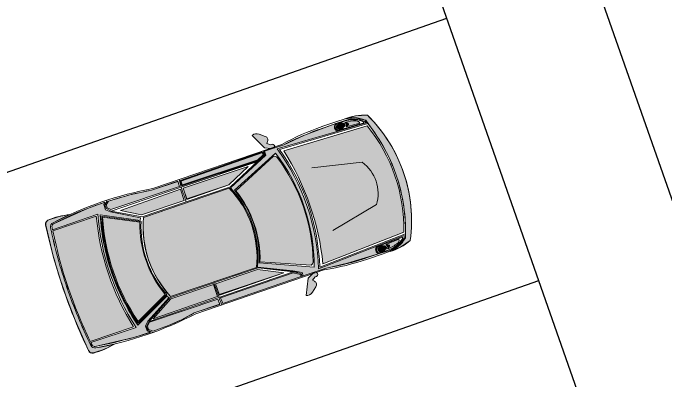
# Model space of a CAD drawing. Header units: millimetres. Extents: x 605064 to 1210630, y 1310999 to 2622410.
# Drawn here: x 605310.14 to 605326.24, y 1311171.04 to 1311180.12 of the extents above; entities that cross this region are included whole.
import ezdxf

# ---------------------------------------------------------------- set-up
doc = ezdxf.new("R2010")
doc.units = ezdxf.units.MM
doc.layers.add('acera', color=8, linetype='Continuous')
doc.layers.add('CARRO', color=7, linetype='Continuous', lineweight=18)

# ---------------------------------------------------------------- blocks, each defined once
blk = doc.blocks.new('A$C03F432A0')
at = {"layer": 'CARRO'}
h = blk.add_hatch(color=256, dxfattribs=at)
h.set_gradient(color1=(110, 110, 110), color2=(237, 237, 237), one_color=1, tint=0.9300000071525574, name='SPHERICAL')
h.paths.add_polyline_path([(10.75217756698839, 8.852730373386294, 0.1799439049346583), (10.66953743738122, 8.642761485418305, -0.1132966271854801), (10.71003932494204, 8.894387657521293, -0.1161555774752259), (11.42190485226456, 9.065898878034204, -0.1159692787259284), (12.13444569183048, 8.902249013772234), (12.13444512966089, 8.902250357205048, -0.1132970515666184), (12.17772301821969, 8.651085805147886, -0.0001348490791570687), (12.17772819439415, 8.650911308359355, 0.1800821319799631), (12.09277089301031, 8.860128708416596, 0.09293863279112714), (11.42178081336897, 8.98210804280825, 0.0929386779251283)])
h = blk.add_hatch(color=256, dxfattribs=at)
h.set_gradient(color1=(51, 135, 215), color2=(217, 233, 247), one_color=1, tint=0.9100000262260437, name='SPHERICAL')
h.paths.add_polyline_path([(10.78779252164531, 7.917462437413633, -0.1175132655193099), (12.07444171165116, 7.930647915927693), (12.03005114325788, 8.863984459778294, 0.177138229202028), (10.81675376195926, 8.855045319767669)])
h = blk.add_hatch(color=256, dxfattribs=at)
h.set_gradient(color1=(250, 246, 5), color2=(255, 254, 240), one_color=1, tint=0.9700000286102295, name='SPHERICAL')
h.paths.add_polyline_path([(10.75601190130692, 8.63679762929678, 0.1448723975448429), (10.74031728284899, 8.667545158183202, 0.3914063131589323), (10.72507494664751, 8.669083416461945, 0.1883650572355005), (10.70641778118443, 8.63909497926943, -0.08356091152949219), (10.73048358876258, 8.760876717045903, -0.1658773406033065), (10.7519099463243, 8.78510791552253), (10.76577154081315, 8.788257598876953)])
h = blk.add_hatch(color=256, dxfattribs=at)
h.set_gradient(color1=(250, 246, 5), color2=(255, 254, 240), one_color=1, tint=0.9700000286102295, name='SPHERICAL')
h.paths.add_polyline_path([(12.09416253573727, 8.637934449128807, -0.1448723975448429), (12.10985715407878, 8.668681978015229, -0.3914063131589323), (12.12509949051309, 8.670220236293972, -0.1883650572355005), (12.14375665585976, 8.640231798868626, 0.08356091152949219), (12.11969084828161, 8.76201353687793, 0.1658773406033065), (12.09826449060347, 8.786244735121727), (12.08440289623104, 8.78939441847615)])
h = blk.add_hatch(color=256, dxfattribs=at)
h.set_gradient(color1=(253, 124, 146), color2=(254, 220, 226), one_color=1, tint=0.9300000071525574, name='SPHERICAL')
h.paths.add_polyline_path([(10.75601190130692, 8.63679762929678, 0.429703028325128), (10.70641778118443, 8.63909497926943, -0.1889433570187205), (10.72516186011489, 8.669148231158033, -0.3886388662837458), (10.74031728284899, 8.667545158183202, -0.1448723975199872)])
h = blk.add_hatch(color=256, dxfattribs=at)
h.set_gradient(color1=(253, 124, 146), color2=(254, 220, 226), one_color=1, tint=0.9300000071525574, name='SPHERICAL')
h.paths.add_polyline_path([(12.09416253573727, 8.637934449128807, -0.429703028325128), (12.14375665585976, 8.640231798868626, 0.1889433570187205), (12.12501257704571, 8.67028505075723, 0.3886388662837458), (12.10985715407878, 8.668681978015229, 0.1448723975199872)])
h = blk.add_hatch(color=256, dxfattribs=at)
h.set_gradient(color1=(250, 246, 5), color2=(255, 254, 240), one_color=1, tint=0.9700000286102295, name='SPHERICAL')
h.paths.add_polyline_path([(10.74722766177729, 8.554321874165908, -0.587502678678231), (10.71064787323121, 8.554321874165908, -0.1474864719169961), (10.70677634794265, 8.598022201331332, 0.7729257259645026), (10.75109918706585, 8.598022201331332, -0.1474864719155923)])
h = blk.add_hatch(color=256, dxfattribs=at)
h.set_gradient(color1=(253, 124, 146), color2=(254, 220, 226), one_color=1, tint=0.9300000071525574, name='SPHERICAL')
edge = h.paths.add_edge_path()
edge.add_ellipse((10.72872860345524, 8.607727079186589), major_axis=(1.746162730522952e-17, 0.02036991147323381), ratio=0.7803083341697529, start_angle=0, end_angle=360, ccw=False)
h = blk.add_hatch(color=256, dxfattribs=at)
h.set_gradient(color1=(250, 246, 5), color2=(255, 254, 240), one_color=1, tint=0.9700000286102295, name='SPHERICAL')
h.paths.add_polyline_path([(12.10294677538332, 8.555458693765104, 0.587502678678231), (12.13952656369656, 8.555458693765104, 0.1474864719169961), (12.14339808910154, 8.599159020930529, -0.7729257259645026), (12.09907524997834, 8.599159020930529, 0.1474864719155923)])
h = blk.add_hatch(color=256, dxfattribs=at)
h.set_gradient(color1=(253, 124, 146), color2=(254, 220, 226), one_color=1, tint=0.9300000071525574, name='SPHERICAL')
edge = h.paths.add_edge_path()
edge.add_ellipse((12.12144583347254, 8.608863899018615), major_axis=(1.746162730522952e-17, 0.02036991147323381), ratio=0.7803083341697529, start_angle=0, end_angle=360)
h = blk.add_hatch(color=256, dxfattribs=at)
h.set_gradient(color1=(51, 135, 215), one_color=1, tint=1, name='SPHERICAL')
h.paths.add_polyline_path([(10.7244130873587, 7.721743762027472), (10.76983230968472, 7.721743762027472), (10.98334289563354, 7.247412289492786, -0.2199506738487647), (11.88256067107432, 7.250549748539925), (12.0442274796078, 7.599264099495485), (12.09252543002367, 7.687133335741237), (12.12849465897307, 7.687133335741237), (12.12849465897307, 7.939522444270551, 0.03740402279487355), (12.16356846701819, 8.427310066996142), (12.16471040260512, 8.543229587143287, -0.7479613393133441), (12.07846546429209, 8.550119204446673), (12.11026253376622, 7.868601309368387, 0.1512698140725923), (10.74318980134558, 7.859274498419836), (10.77133964188397, 8.540594129124656, -0.6651177568219484), (10.6881980584003, 8.543157041538507), (10.68933927942999, 8.427310066996142, 0.03740402279485392), (10.7244130873587, 7.939522444270551)])
h.paths.add_polyline_path([(10.78209728584625, 7.825782265048474, -0.1659812285242794), (12.07702525367495, 7.831061229575425), (11.84535527077969, 7.283686908194795, 0.1896468114403533), (11.01937188580632, 7.281170537695289)], flags=16)
h = blk.add_hatch(color=256, dxfattribs=at)
h.set_gradient(color1=(195, 230, 254), one_color=1, tint=1, name='CYLINDER')
h.paths.add_polyline_path([(11.02980119932909, 7.292907196795568, -0.178383409689708), (11.83861631923355, 7.295270477887243), (12.04741345532238, 7.804698411375284, 0.2871122936358751), (12.02205979544669, 7.836927512427792, 0.1586000717010021), (10.83282552228775, 7.828839977970347, 0.2864922050967739), (10.80747186229564, 7.796675494872034)])
h = blk.add_hatch(color=8, dxfattribs=at)
edge = h.paths.add_edge_path()
edge.add_line((10.68968954973388, 7.731327649205923), (10.72057701379526, 7.794515997404233))
edge.add_arc((10.68516674824059, 7.811825094977394), 0.03941436011473973, 693.9498838185901, 773.3037165144901)
edge.add_arc((10.70590021042153, 7.816817020066082), 0.0267600260167219, 443.9519534846732, 557.8410613799945)
edge.add_line((10.68042707222048, 7.808618348091841), (10.65485066024121, 7.769530329387635))
edge.add_line((10.65485066024121, 7.769530329387635), (10.63722756947391, 7.785948246950284))
edge.add_arc((10.60954897443298, 7.75623787776567), 0.04060554962114064, 407.0276283231333, 504.7103694593487)
edge.add_line((10.57640501286369, 7.779696106212214), (10.53194513684139, 7.724994987482205))
edge.add_arc((10.59036254347302, 7.677514593815431), 0.0752793543269941, 500.8965415857582, 561.9974888392566)
edge.add_line((10.52056350570638, 7.649317510193214), (10.68968954973388, 7.731327648973092))
h = blk.add_hatch(color=8, dxfattribs=at)
edge = h.paths.add_edge_path()
edge.add_line((12.17057596403174, 7.731327649205923), (12.13968849997036, 7.794515997404233))
edge.add_arc((12.17509876552504, 7.811825094977394), 0.03941436011473973, -233.30371651449013, -153.94988381859014, ccw=False)
edge.add_arc((12.15436530334409, 7.816817020066082), 0.0267600260167219, -17.841061379994528, 96.04804651532692, ccw=False)
edge.add_line((12.17983844154514, 7.808618348091841), (12.20541485352442, 7.769530329387635))
edge.add_line((12.20541485352442, 7.769530329387635), (12.22303794429172, 7.785948246950284))
edge.add_arc((12.25071653933264, 7.75623787776567), 0.04060554962114064, 35.289630540651274, 132.9723716768667, ccw=False)
edge.add_line((12.28386050078552, 7.779696106212214), (12.32832037680782, 7.724994987482205))
edge.add_arc((12.26990297017619, 7.677514593815431), 0.0752793543269941, -21.99748883925662, 39.10345841424191, ccw=False)
edge.add_line((12.33970200805925, 7.649317510193214), (12.17057596403174, 7.731327648973092))
h = blk.add_hatch(color=256, dxfattribs=at)
h.set_gradient(color1=(51, 135, 215), color2=(76, 150, 220), one_color=1, tint=0.5799999833106995, name='SPHERICAL')
h.paths.add_polyline_path([(10.73851847287733, 6.760960560757667), (10.79165068338625, 6.760910343611613), (10.79418494820129, 7.615362665150315), (10.75289998913649, 7.698391784448177), (10.72857222857419, 7.698391784448177)])
h = blk.add_hatch(color=256, dxfattribs=at)
h.set_gradient(color1=(51, 135, 215), color2=(76, 150, 220), one_color=1, tint=0.5799999833106995, name='SPHERICAL')
h.paths.add_polyline_path([(12.07111500867177, 6.770833953283727), (12.13471479678992, 6.77445978554897), (12.12995561491698, 7.664274829439819), (12.10407426860183, 7.664274829439819), (12.06379063229542, 7.596009189262986)])
h = blk.add_hatch(color=256, dxfattribs=at)
h.set_gradient(color1=(195, 230, 254), one_color=1, tint=1)
h.paths.add_polyline_path([(10.82441015890799, 6.76498512364924), (10.9503059462877, 6.76498512364924), (10.94573658716399, 7.24253414128907), (10.82441015890799, 7.502367827808484)])
h = blk.add_hatch(color=256, dxfattribs=at)
h.set_gradient(color1=(195, 230, 254), one_color=1, tint=1)
h.paths.add_polyline_path([(11.90971712511964, 6.766758748563007), (12.04082906339318, 6.766758748563007), (12.03264378046151, 7.500846829498187), (11.90971712511964, 7.244547247653827)])
h = blk.add_hatch(color=256, dxfattribs=at)
h.set_gradient(color1=(51, 135, 215), color2=(238, 245, 252), one_color=1, tint=0.9599999785423279, name='CYLINDER')
h.paths.add_polyline_path([(10.98693615652155, 6.259272839408368, 0.1011691362946946), (11.44047058105934, 6.165167954284698, 0.09890628651893092), (11.88496506062802, 6.264754907460883), (11.88496506062802, 7.241747925058007, 0.0987891807898916), (11.43419199518394, 7.338071000762284, 0.108511614084462), (10.97951730387285, 7.233040695311502)])
h = blk.add_hatch(color=256, dxfattribs=at)
h.set_gradient(color1=(195, 230, 254), one_color=1, tint=1)
h.paths.add_polyline_path([(11.90945218421984, 6.261080622207373), (12.05257212556899, 6.009306781925261), (12.04619760497008, 6.743841907009482), (11.90945218421984, 6.743841907009482)])
h = blk.add_hatch(color=256, dxfattribs=at)
h.set_gradient(color1=(51, 135, 215), color2=(76, 150, 220), one_color=1, tint=0.5799999833106995, name='SPHERICAL')
h.paths.add_polyline_path([(10.69942373677623, 5.957947328221053), (10.72964095673524, 5.922981245443225), (10.76451556105167, 5.922981245443225), (10.79343496856745, 5.954429182689637), (10.79343496856745, 6.733620425220579), (10.73302841698751, 6.733620425220579), (10.73610513773747, 6.435855949530378, 0.03474108151351317)])
h = blk.add_hatch(color=256, dxfattribs=at)
h.set_gradient(color1=(195, 230, 254), one_color=1, tint=1)
h.paths.add_polyline_path([(10.83546696428675, 6.049310262082145), (10.95132786163595, 6.24975317157805), (10.95132786163595, 6.734261887148023), (10.82517310942058, 6.734261887148023)])
h = blk.add_hatch(color=256, dxfattribs=at)
h.set_gradient(color1=(51, 135, 215), color2=(76, 150, 220), one_color=1, tint=0.5799999833106995, name='SPHERICAL')
h.paths.add_polyline_path([(12.07561402593274, 5.963505695573986), (12.11005934595596, 5.927667643409222), (12.14805447717663, 5.927667643409222), (12.18082480900921, 5.967917961534113), (12.17544399970211, 6.142728552455083, 0.03067180649451049), (12.13417296239641, 6.450345095479861), (12.13417296239641, 6.741967580746859), (12.07410459092353, 6.73901738692075)])
h = blk.add_hatch(color=256, dxfattribs=at)
h.set_gradient(color1=(51, 135, 215), one_color=1, tint=1, name='SPHERICAL')
h.paths.add_polyline_path([(12.18287728843279, 5.93575809779577), (12.15572282637004, 5.907473207451403), (12.10301714146044, 5.907473207451403), (12.05930122907739, 5.947428980842233), (11.89193020400126, 6.244014235911891), (11.86615165660623, 6.230952145298943), (12.06759429525118, 5.833397209644318, -0.06672227316200348), (11.43630648322869, 5.746124216355383, -0.06602375549508736), (10.81076585035771, 5.826460612239316), (11.00544953427743, 6.216131132096052), (10.97851419635117, 6.227619239361957), (10.81535535154399, 5.942470165435225), (10.77711221145, 5.899161583743989), (10.71719769318588, 5.899161583743989), (10.69834504835308, 5.91654916270636, 0.02829334127189718), (10.71571561717428, 5.522887068102136), (10.7424188827863, 5.319175729528069, 0.3045182334390242), (10.77355262404308, 5.291710015153512), (10.79978458874393, 5.289696999127045), (10.79542999435216, 5.806930173188448, 0.1279695721643311), (12.08315787254833, 5.808069321326911), (12.08315787254833, 5.294162203324959), (12.11106632102747, 5.297685587778687, 0.2807486970970214), (12.13798671856057, 5.32332776999101, 0.01762287393515166), (12.17721193330362, 5.750933216884732)])
h = blk.add_hatch(color=256, dxfattribs=at)
h.set_gradient(color1=(195, 230, 254), one_color=1, tint=1)
h.paths.add_polyline_path([(10.84268411691301, 5.844165238551795, 0.1344962737619663), (12.02890472556464, 5.848360935691744), (11.84624781564344, 6.217589847045019, -0.1826117775515933), (11.02257906645536, 6.207185589242727)])
h = blk.add_hatch(color=256, dxfattribs=at)
h.set_gradient(color1=(51, 135, 215), color2=(212, 230, 247), one_color=1, tint=0.8999999761581421, name='SPHERICAL')
h.paths.add_polyline_path([(10.81350674049463, 5.28954682033509, 0.06343869744623147), (12.0690726719331, 5.292139444500208), (12.06911550078075, 5.783158457372338, -0.1182724542748479), (10.81055802665651, 5.782481273403391)])
h = blk.add_hatch(color=256, dxfattribs=at)
h.set_gradient(color1=(110, 110, 110), color2=(237, 237, 237), one_color=1, tint=0.9300000071525574, name='SPHERICAL')
h.paths.add_polyline_path([(10.73063259699848, 5.235336930723861, -1.393513254558662e-06), (10.73059894796461, 5.235340714920312, 0.02924907767765654), (11.43969954131171, 5.197359235258773, 0.0295232238729841), (12.15499348076992, 5.243199952878058, 0.3846614085760365), (12.19782886595931, 5.283616270171478, 0.07530379731717177), (12.17793558479752, 5.528249494032934), (12.15463092410937, 5.327760980697349, -0.3478108499629066), (12.11237164330669, 5.284798009088263, -0.03135070007418855), (11.43946875154506, 5.239253862993792, -0.03103687199688217), (10.77285489137284, 5.277395501965657, -0.3481491751896589), (10.73004588950425, 5.319876010995358), (10.70452698634472, 5.52011637785472, 0.07531236810685099), (10.68733709352091, 5.275250652804971, 0.3843874757815138)])
at = {"lineweight": 35}
for p, q in [((10.73851847287733, 6.760960560757667), (10.72857222857419, 7.698391784448177)), ((10.72857441776432, 7.698391784448177), (10.75289998913649, 7.698391784448177)), ((10.75289998913649, 7.698391784448177), (10.79418494820129, 7.615362665150315)), ((10.79418494820129, 7.615362665150315), (10.79165068338625, 6.760910343611613)), ((10.79165068338625, 6.760910343611613), (10.73851847287733, 6.760960560757667))]:
    blk.add_line(p, q, dxfattribs=at)
for centre, radius, start, end in [((10.78133550554048, 8.579751392593607), 0.07953993545260125, 150.0386311704645, 198.7089759800304), ((10.72899912996218, 8.612151162698865), 0.01812003395273516, 19.32819092190534, 156.1602867494309), ((10.67822329618502, 8.57979433145374), 0.07796154749132633, 340.8643255401461, 29.46966908730694), ((12.17195114074275, 8.580931151285768), 0.07796154749132633, 150.5303309126931, 199.135674459854), ((12.12117530719843, 8.613287982530892), 0.01812003395273516, 23.83971325056911, 160.6718090780947), ((12.06883893150371, 8.580888212192804), 0.07953993545260125, 341.2910240199695, 29.96136882953553), ((10.72893776744604, 8.565500277560204), 0.02555483617276158, 206.1490719330639, 333.8509280669361), ((12.12123666948173, 8.5666370971594), 0.02555483617276158, 206.1490719330639, 333.8509280669361)]:
    blk.add_arc(centre, radius, start, end, dxfattribs=at)
at = {"layer": 'CARRO', "color": 0}
for p, q in [((10.71003995253704, 8.894389205146581), (10.6755393804051, 8.770901219686493)), ((10.69197007571347, 8.75519109191373), (10.75710419449024, 8.860491469036788)), ((10.75710419449024, 8.860491469036788), (10.89514723257162, 8.902342410292476)), ((10.78779252164531, 7.917462437413633), (10.81675376195926, 8.855045319767669)), ((12.03005114325788, 8.863984459778294), (12.07444171165116, 7.930647915927693)), ((12.15409453609027, 8.762958175269887), (12.09278281615116, 8.860124150058255)), ((12.1703132938128, 8.778930538101122), (12.13444871152751, 8.902046888368204)), ((10.6755393804051, 8.770901219686493), (10.66985038958956, 8.65213499031961)), ((10.66985038958956, 8.65213499031961), (10.69197007571347, 8.75519109191373)), ((12.17726526595652, 8.659036677330732), (12.15409453609027, 8.762958175269887)), ((12.17772461252753, 8.651114776963368), (12.1703132938128, 8.778930538101122)), ((11.05677116697188, 8.147564191138372), (11.17141791735776, 8.679441559128463)), ((11.05677116697188, 8.147564191138372), (11.17141791735776, 8.679441559128463)), ((11.05677116697188, 8.147564191138372), (11.17141791735776, 8.679441559128463)), ((11.76827325252816, 8.147564191138372), (11.65362650214229, 8.679441559128463)), ((11.76827325252816, 8.147564191138372), (11.65362650214229, 8.679441559128463)), ((11.76827325252816, 8.147564191138372), (11.65362650214229, 8.679441559128463)), ((10.6881980584003, 8.543157041538507), (10.69775357365143, 8.182760304771364)), ((10.74318980134558, 7.859274498419836), (10.77133964188397, 8.540594129124656)), ((12.07846546429209, 8.550119204446673), (12.11026253376622, 7.868601309368387)), ((12.15280318877194, 8.184840908274055), (12.16471040260512, 8.543229587143287)), ((10.69775357365143, 8.182760304771364), (10.7244130873587, 7.939522444270551)), ((12.12849465897307, 7.939522444270551), (12.15280318877194, 8.184840908274055)), ((10.7244130873587, 7.939522444270551), (10.7244130873587, 7.721743762027472)), ((12.12849465897307, 7.687133335741237), (12.12849465897307, 7.939522444270551)), ((11.01937188580632, 7.281170537695289), (10.78209728584625, 7.825782265048474)), ((11.83861631923355, 7.295270477887243), (12.04741345532238, 7.804698411375284)), ((12.07702525367495, 7.831061229575425), (11.84535527077969, 7.283686908194795)), ((11.02980119932909, 7.292907196795568), (10.80747186229564, 7.796675494872034)), ((10.7244130873587, 7.721743762027472), (10.76983230968472, 7.721743762027472)), ((10.72857441776432, 7.698391784448177), (10.75289998913649, 7.698391784448177)), ((10.73851847287733, 6.760960560757667), (10.72857441776432, 7.698391784448177)), ((10.75289998913649, 7.698391784448177), (10.79418494820129, 7.615362665150315)), ((10.76983230968472, 7.721743762027472), (10.98340232076589, 7.247440009377897)), ((11.88256067107432, 7.250549748539925), (12.09252543002367, 7.687133335741237)), ((12.06379063229542, 7.596009189262986), (12.10407426860183, 7.664274829439819)), ((12.09252543002367, 7.687133335741237), (12.12849465897307, 7.687133335741237)), ((12.10407426860183, 7.664274829439819), (12.12995880667586, 7.663678061682731)), ((12.12995880667586, 7.663678061682731), (12.13471479678992, 6.77445978554897)), ((10.79418494820129, 7.615362665150315), (10.79337737499736, 6.760908711701632)), ((12.07111500867177, 6.770833953283727), (12.06379063229542, 7.596009189262986)), ((10.82441015890799, 7.502367827808484), (10.94573658716399, 7.24253414128907)), ((10.82441015890799, 6.76498512364924), (10.82441015890799, 7.502367827808484)), ((11.90971712511964, 7.244547247653827), (12.03264378046151, 7.500846829498187)), ((12.03264378046151, 7.500846829498187), (12.03264378046151, 6.766758748563007)), ((10.94573658716399, 7.24253414128907), (10.94573658716399, 6.76498512364924)), ((11.88496506062802, 6.264754907460883), (11.88496506062802, 7.241747925058007)), ((11.90971712511964, 6.766758748563007), (11.90971712511964, 7.244547247653827)), ((10.98693615652155, 6.269082670565695), (10.97951730387285, 7.233040695311502)), ((10.79165068338625, 6.760910343611613), (10.73851847287733, 6.760960560757667)), ((10.79337737499736, 6.760908711701632), (10.73852519795764, 6.760326724266633)), ((10.94573658716399, 6.76498512364924), (10.82441015890799, 6.76498512364924)), ((11.90945218421984, 6.743841907009482), (11.90945218421984, 6.261080622207373)), ((12.04619760497008, 6.743841907009482), (11.90945218421984, 6.743841907009482)), ((12.03264378046151, 6.766758748563007), (11.90971712511964, 6.766758748563007)), ((12.05257212556899, 6.009306781925261), (12.04619760497008, 6.743841907009482)), ((12.13471479678992, 6.77445978554897), (12.07111500867177, 6.770833953283727)), ((10.73610513773747, 6.733620425220579), (10.79343496856745, 6.733620425220579)), ((10.73610513773747, 6.435855949530378), (10.73610513773747, 6.733620425220579)), ((10.79343496856745, 6.733620425220579), (10.79343496856745, 5.954429182689637)), ((10.95132786163595, 6.734261887148023), (10.825201596017, 6.732366387732327)), ((10.825201596017, 6.732366387732327), (10.83546696428675, 6.049310262082145)), ((10.95132786163595, 6.24975317157805), (10.95132786163595, 6.734261887148023)), ((12.07561402593274, 6.739091521361843), (12.13417296239641, 6.739091521361843)), ((12.07561402593274, 5.963505695573986), (12.07561402593274, 6.739091521361843)), ((12.13417296239641, 6.739091521361843), (12.13417296239641, 6.450345095479861)), ((10.70946290611755, 6.197538814740255), (10.73610513773747, 6.435855949530378)), ((12.13417296239641, 6.450345095479861), (12.15952605858911, 6.297169752651826)), ((11.90945218421984, 6.261080622207373), (12.05257212556899, 6.009306781925261)), ((12.15952605858911, 6.297169752651826), (12.17544399970211, 6.142728552455083)), ((10.69942373677623, 5.957947328221053), (10.70946290611755, 6.197538814740255)), ((11.00466226844583, 6.214555374812335), (10.81076585035771, 5.826460612239316)), ((10.81535535154399, 5.942470165435225), (10.97851419635117, 6.227619239361957)), ((10.83546696428675, 6.049310262082145), (10.95132786163595, 6.24975317157805)), ((10.84268411691301, 5.844165238551795), (11.02257906645536, 6.207185589242727)), ((10.97851419635117, 6.227619239361957), (11.00466226844583, 6.214555374812335)), ((12.02890472556464, 5.848360935691744), (11.84624781564344, 6.217589847045019)), ((11.89193020400126, 6.244014235911891), (11.86615165660623, 6.230952145298943)), ((11.86615165660623, 6.230952145298943), (12.06759282830171, 5.833396802423522)), ((12.05930122907739, 5.947428980842233), (11.89193020400126, 6.244014235911891)), ((12.17544399970211, 6.142728552455083), (12.18082480900921, 5.967917961534113)), ((10.69834504835308, 5.91654916270636), (10.71719769318588, 5.899161583743989)), ((10.7014613248175, 5.719472379656509), (10.69834504835308, 5.91654916270636)), ((10.72964095673524, 5.922981245443225), (10.69942373677623, 5.957947328221053)), ((10.76198703143746, 5.922981245443225), (10.72964095673524, 5.922981245443225)), ((10.79343496856745, 5.954429182689637), (10.76198703143746, 5.922981245443225)), ((10.77892439370044, 5.899161583743989), (10.81535535154399, 5.942470165435225)), ((12.10301714146044, 5.907473207451403), (12.05930122907739, 5.947428980842233)), ((12.11005934595596, 5.927667643409222), (12.07561402593274, 5.963505695573986)), ((12.15572282637004, 5.907473207451403), (12.10301714146044, 5.907473207451403)), ((12.14805447717663, 5.927667643409222), (12.11005934595596, 5.927667643409222)), ((12.18082480900921, 5.967917961534113), (12.14805447717663, 5.927667643409222)), ((12.18004461086821, 5.932807496981695), (12.15572282637004, 5.907473207451403)), ((12.18004461086821, 5.843345657223836), (12.18004461086821, 5.932807496981695)), ((10.71719769318588, 5.899161583743989), (10.77892439370044, 5.899161583743989)), ((12.06759282830171, 5.833396802423522), (11.75486116134562, 5.768700129818171)), ((12.17721193330362, 5.750933216884732), (12.18004461086821, 5.843345657223836)), ((10.79978458874393, 5.289696999127045), (10.79625132901128, 5.806717382511124)), ((10.81350674049463, 5.28954682033509), (10.81055802665651, 5.782481273403391)), ((11.12088357750326, 5.765642211772501), (10.81076480972115, 5.826460888376459)), ((11.43630648322869, 5.746124216355383), (11.12088357750326, 5.765642211772501)), ((11.75486116134562, 5.768700129818171), (11.43630648322869, 5.746124216355383)), ((12.0690726719331, 5.292139444500208), (12.0690726719331, 5.783148158574477)), ((12.08315787254833, 5.294162203324959), (12.08315787254833, 5.808069321326911)), ((10.7424188827863, 5.319175729528069), (10.7014613248175, 5.719472379656509)), ((12.13798671856057, 5.32332776999101), (12.17721193330362, 5.750933216884732)), ((10.68748110765591, 5.401283465558663), (10.70416419650428, 5.519770042970777)), ((10.70416419650428, 5.519770042970777), (10.7173328344943, 5.419632132165134)), ((12.17995114659425, 5.517509705154225), (12.15865224855952, 5.358915926888585)), ((12.17793558479752, 5.528249494032934), (12.1993534071371, 5.414126035524532)), ((12.1993534071371, 5.414126035524532), (12.19630712876096, 5.284803026355803)), ((10.68697430368047, 5.274904317921028), (10.68748110765591, 5.401283465558663)), ((10.70123747200705, 5.247043086914346), (10.68697430368047, 5.274904317921028)), ((12.19630712876096, 5.284803026355803), (12.18418898480013, 5.255173810292035)), ((10.73059894796461, 5.235340714920312), (10.70123747200705, 5.247043086914346)), ((11.08502995222807, 5.205590617610142), (10.73059894796461, 5.235340714920312)), ((11.43969954131171, 5.197359235258773), (11.08502995222807, 5.205590617610142)), ((11.79847483895719, 5.209426604676992), (11.43969954131171, 5.197359235258773)), ((12.1550054900581, 5.243201437871903), (11.79847483895719, 5.209426604676992)), ((12.18418898480013, 5.255173810292035), (12.1550054900581, 5.243201437871903))]:
    blk.add_line(p, q, dxfattribs=at)
at = {"layer": 'CARRO', "linetype": 'Continuous'}
for p, q in [((10.75754220015369, 7.879048573318869), (10.79626062931493, 8.869288171175867)), ((12.09815890574828, 7.886447212658823), (12.05218176613562, 8.874902925919741)), ((10.6695369342342, 8.642588999588042), (10.66999945393763, 8.558799198828638)), ((12.17773072817363, 8.650911840610206), (12.17819324787706, 8.567123715532944)), ((10.66999945393763, 8.558799198828638), (10.67092533118557, 8.391222110483795)), ((12.17819324787706, 8.567123715532944), (12.179119125125, 8.399544951273128)), ((10.72350845881738, 6.45441248244606), (10.71541687776335, 7.92071221396327)), ((12.14791412744671, 6.462275317404419), (12.13982087059412, 7.928573373006657)), ((10.78209728584625, 7.825782265048474), (11.01937188580632, 7.281170537695289)), ((10.78209728584625, 7.825782265048474), (11.01937188580632, 7.281170537695289)), ((12.07702525367495, 7.831061229575425), (11.84535527077969, 7.283686908194795)), ((12.07702525367495, 7.831061229575425), (11.84535527077969, 7.283686908194795)), ((10.75846723956056, 7.711471484974027), (10.71657317702193, 7.711239387281239)), ((10.80082382180262, 7.627914619864896), (10.75846723956056, 7.711471484974027)), ((12.05484376812819, 7.598661924479529), (12.09931436704937, 7.676976061891764)), ((10.80082382180262, 7.627914619864896), (10.97048141073901, 7.251790582202375)), ((12.05484376812819, 7.598661924479529), (11.89215581479948, 7.256876623025164)), ((10.80567944073118, 6.748135954141617), (10.72186953027267, 6.751417162595317)), ((10.97325652895961, 6.749059317400679), (10.80567944073118, 6.748135954141617)), ((10.81007170223165, 5.952144575538114), (10.80567944073118, 6.748135954141617)), ((10.97325610998087, 6.749059317400679), (10.97603080922272, 6.246328053064644)), ((11.89493009506259, 6.754145358456299), (12.06250634533353, 6.755070397863165)), ((12.06104924075771, 6.755062018986791), (12.14627519901842, 6.759278321871534)), ((12.06104924075771, 6.755062018986791), (12.06689944467507, 5.959079019492492)), ((10.97603080922272, 6.246328053064644), (10.81007170223165, 5.952144575538114)), ((11.00544953427743, 6.216131132096052), (10.81076548167039, 5.826459874166176)), ((11.86615165660623, 6.230952145298943), (12.06759406207129, 5.833397669717669)), ((11.8977043753257, 6.251415769802406), (12.06689944467507, 5.959079019492492)), ((10.72651483688969, 5.909785479772836), (10.69133509637322, 5.947069669840857)), ((10.76840889942832, 5.910018415190279), (10.72651483688969, 5.909785479772836)), ((10.81007170223165, 5.952144575538114), (10.76840889942832, 5.910018415190279)), ((12.06689944467507, 5.959079019492492), (12.10902560502291, 5.91741789248772)), ((12.10902560502291, 5.91741789248772), (12.15091966767795, 5.917646638816223)), ((12.15091966767795, 5.917646638816223), (12.19046677777078, 5.960593939293176))]:
    blk.add_line(p, q, dxfattribs=at)
at = {"layer": 'CARRO'}
for p, q in [((10.76533551816829, 8.846561955753714), (10.78424289356917, 8.852895674062893)), ((10.78424289356917, 8.852895674062893), (10.77133964188397, 8.540594129124656)), ((10.78779252164531, 7.917462437413633), (10.81675376195926, 8.855045319767669)), ((12.07444171165116, 7.930647915927693), (12.03005114325788, 8.863984459778294)), ((12.0642703671474, 8.854367768159136), (12.07846546429209, 8.550119204446673)), ((12.0875722282799, 8.846561955753714), (12.0642703671474, 8.854367768159136)), ((10.7519099463243, 8.78510791552253), (10.76577154081315, 8.788257598876953)), ((10.75601190130692, 8.63679762929678), (10.76577154081315, 8.788257598876953)), ((10.75789004354738, 8.826688857050613), (10.77653651265427, 8.833918401505798)), ((10.77653651265427, 8.833918401505798), (10.76520978624467, 8.550982429645956)), ((12.07356222695671, 8.833918401505798), (12.08488895348273, 8.550982429645956)), ((12.09220869606361, 8.826688857050613), (12.07356222695671, 8.833918401505798)), ((12.09826449060347, 8.786244735121727), (12.08440289623104, 8.78939441847615)), ((12.09416253573727, 8.637934449128807), (12.08440289623104, 8.78939441847615)), ((10.68705540825613, 8.659149107523263), (10.6881980584003, 8.543157041538507)), ((12.16585233819205, 8.659149107523263), (12.16471040260512, 8.543229587143287)), ((10.69356415781658, 8.546745986444876), (10.69356415781658, 8.628588855965063)), ((12.1565345817944, 8.546745986444876), (12.1565345817944, 8.628588855965063)), ((10.68933927942999, 8.427310066996142), (10.68819734384306, 8.543229587143287)), ((10.68933927942999, 8.427310066996142), (10.68819734384306, 8.543229587143287)), ((10.77133964188397, 8.540594129124656), (10.74318980134558, 7.859274498419836)), ((10.77133964188397, 8.540594129124656), (10.74318980134558, 7.859274498419836)), ((12.07846546429209, 8.550119204446673), (12.11026253376622, 7.868601309368387)), ((12.07846546429209, 8.550119204446673), (12.11026253376622, 7.868601309368387)), ((12.16356846701819, 8.427310066996142), (12.16471040260512, 8.543229587143287)), ((12.16356846701819, 8.427310066996142), (12.16471040260512, 8.543229587143287)), ((10.7244130873587, 7.721743762027472), (10.7244130873587, 7.939522444270551)), ((10.7244130873587, 7.721743762027472), (10.7244130873587, 7.939522444270551)), ((12.12849465897307, 7.687133335741237), (12.12849465897307, 7.939522444270551)), ((12.12849465897307, 7.687133335741237), (12.12849465897307, 7.939522444270551)), ((11.83861631923355, 7.295270477887243), (12.04741345532238, 7.804698411375284)), ((11.02980119932909, 7.292907196795568), (10.80747186229564, 7.796675494872034)), ((10.76983230968472, 7.721743762027472), (10.7244130873587, 7.721743762027472)), ((10.76983230968472, 7.721743762027472), (10.7244130873587, 7.721743762027472)), ((10.73851847287733, 6.760960560757667), (10.72857222857419, 7.698391784448177)), ((10.72857441776432, 7.698391784448177), (10.75289998913649, 7.698391784448177)), ((10.75289998913649, 7.698391784448177), (10.79418494820129, 7.615362665150315)), ((10.98334289563354, 7.247412289492786), (10.76983230968472, 7.721743762027472)), ((10.98334289563354, 7.247412289492786), (10.76983230968472, 7.721743762027472)), ((12.09252543002367, 7.687133335741237), (12.0442274796078, 7.599264099495485)), ((12.09252543002367, 7.687133335741237), (12.0442274796078, 7.599264099495485)), ((12.10407426860183, 7.664274829439819), (12.06379063229542, 7.596009189262986)), ((12.12849465897307, 7.687133335741237), (12.09252543002367, 7.687133335741237)), ((12.12849465897307, 7.687133335741237), (12.09252543002367, 7.687133335741237)), ((12.09931436704937, 7.676976061891764), (12.14120956615079, 7.676976061891764)), ((12.12995561491698, 7.664274829439819), (12.10407426860183, 7.664274829439819)), ((12.12995880667586, 7.663678061682731), (12.12995561491698, 7.664274829439819)), ((12.13471479678992, 6.77445978554897), (12.12995880667586, 7.663678061682731)), ((10.79418494820129, 7.615362665150315), (10.79165068338625, 6.760910343611613)), ((12.0442274796078, 7.599264099495485), (11.88256067107432, 7.250549748539925)), ((12.0442274796078, 7.599264099495485), (11.88256067107432, 7.250549748539925)), ((12.06379063229542, 7.596009189262986), (12.07111500867177, 6.770833953283727)), ((10.82441015890799, 7.502367827808484), (10.94573658716399, 7.24253414128907)), ((10.82441015890799, 6.76498512364924), (10.82441015890799, 7.502367827808484)), ((11.90971712511964, 7.244547247653827), (12.03264378046151, 7.500846829498187)), ((12.03264378046151, 7.500846829498187), (12.04082906339318, 6.766758748563007)), ((10.94573658716399, 7.24253414128907), (10.9503059462877, 6.76498512364924)), ((11.88496506062802, 7.241747925058007), (11.88496506062802, 6.264754907460883)), ((11.90971712511964, 6.766758748563007), (11.90971712511964, 7.244547247653827)), ((10.98693615652155, 6.259272839408368), (10.97951730387285, 7.233040695311502)), ((10.79165068338625, 6.760910343611613), (10.73851847287733, 6.760960560757667)), ((10.9503059462877, 6.76498512364924), (10.82441015890799, 6.76498512364924)), ((12.04619760497008, 6.743841907009482), (11.90945218421984, 6.743841907009482)), ((11.90945218421984, 6.743841907009482), (11.90945218421984, 6.261080622207373)), ((12.04082906339318, 6.766758748563007), (11.90971712511964, 6.766758748563007)), ((12.05257212556899, 6.009306781925261), (12.04619760497008, 6.743841907009482)), ((12.07111500867177, 6.770833953283727), (12.13471479678992, 6.77445978554897)), ((10.73302841698751, 6.733620425220579), (10.73610513773747, 6.435855949530378)), ((10.79343496856745, 6.733620425220579), (10.73302841698751, 6.733620425220579)), ((10.79343496856745, 5.954429182689637), (10.79343496856745, 6.733620425220579)), ((10.82517310942058, 6.734261887148023), (10.95132786163595, 6.734261887148023)), ((10.83546696428675, 6.049310262082145), (10.82517310942058, 6.734261887148023)), ((10.95132786163595, 6.734261887148023), (10.95132786163595, 6.24975317157805)), ((12.07410459092353, 6.73901738692075), (12.13417296239641, 6.741967580746859)), ((12.07561402593274, 5.963505695573986), (12.07410459092353, 6.73901738692075)), ((12.13417296239641, 6.741967580746859), (12.13417296239641, 6.450345095479861)), ((11.90945218421984, 6.261080622207373), (12.05257212556899, 6.009306781925261)), ((10.81535535154399, 5.942470165435225), (10.97851419635117, 6.227619239361957)), ((10.82902272220235, 5.83961039269343), (11.01891172514297, 6.221472380217165)), ((10.95132786163595, 6.24975317157805), (10.83546696428675, 6.049310262082145)), ((10.84268411691301, 5.844165238551795), (11.02257906645536, 6.207185589242727)), ((11.00544953427743, 6.216131132096052), (10.97851419635117, 6.227619239361957)), ((12.02890472556464, 5.848360935691744), (11.84624781564344, 6.217589847045019)), ((12.04674441926181, 5.8426983745303), (11.85167910647579, 6.2326799207367)), ((11.89193020400126, 6.244014235911891), (11.86615165660623, 6.230952145298943)), ((11.89193020400126, 6.244014235911891), (12.05930122907739, 5.947428980842233)), ((12.18082480900921, 5.967917961534113), (12.17544399970211, 6.142728552455083)), ((10.69834504835308, 5.91654916270636), (10.71719769318588, 5.899161583743989)), ((10.69942373677623, 5.957947328221053), (10.72964095673524, 5.922981245443225)), ((10.72964095673524, 5.922981245443225), (10.76451556105167, 5.922981245443225)), ((10.76451556105167, 5.922981245443225), (10.79343496856745, 5.954429182689637)), ((10.77711221145, 5.899161583743989), (10.81535535154399, 5.942470165435225)), ((12.05930122907739, 5.947428980842233), (12.10301714146044, 5.907473207451403)), ((12.07561402593274, 5.963505695573986), (12.11005934595596, 5.927667643409222)), ((12.10301714146044, 5.907473207451403), (12.15572282637004, 5.907473207451403)), ((12.11005934595596, 5.927667643409222), (12.14805447717663, 5.927667643409222)), ((12.14805447717663, 5.927667643409222), (12.18082480900921, 5.967917961534113)), ((12.15572282637004, 5.907473207451403), (12.18287728843279, 5.93575809779577)), ((12.18287728843279, 5.93575809779577), (12.17721193330362, 5.750933216884732)), ((10.71719769318588, 5.899161583743989), (10.77711221145, 5.899161583743989)), ((10.79542999435216, 5.806930173188448), (10.79978458874393, 5.289696999127045)), ((10.81350674049463, 5.28954682033509), (10.81055802665651, 5.782481273403391)), ((12.0690726719331, 5.292139444500208), (12.06911550078075, 5.783158457372338)), ((12.08315787254833, 5.294162203324959), (12.08315787254833, 5.808069321326911)), ((10.73013868252747, 5.319147886242718), (10.70452698634472, 5.52011637785472)), ((10.7424188827863, 5.319175729528069), (10.71571561717428, 5.522887068102136)), ((12.1545409389073, 5.326986843487248), (12.17793558479752, 5.528249494032934)), ((10.79978458874393, 5.289696999127045), (10.77764308964834, 5.291396116837859)), ((12.11106632102747, 5.297685587778687), (12.08315787254833, 5.294162203324959))]:
    blk.add_line(p, q, dxfattribs=at)
at = {"layer": 'CARRO', "color": 7}
for p, q in [((10.68042707222048, 7.808618348091841), (10.65485066024121, 7.769530329387635)), ((12.17983844154514, 7.808618348091841), (12.20541485352442, 7.769530329387635)), ((10.52056350570638, 7.649317510193214), (10.68968954973388, 7.731327649205923)), ((10.57640501286369, 7.779696106212214), (10.53194513684139, 7.724994987249374)), ((10.65485066024121, 7.769530329387635), (10.63722756935749, 7.785948247183114)), ((10.68968954973388, 7.731327649205923), (10.72057701367885, 7.794515997171402)), ((12.17057596403174, 7.731327649205923), (12.13968849985395, 7.794515997171402)), ((12.33970200805925, 7.649317510193214), (12.17057596403174, 7.731327649205923)), ((12.20541485352442, 7.769530329387635), (12.22303794429172, 7.785948247183114)), ((12.28386050078552, 7.779696106212214), (12.32832037692424, 7.724994987249374))]:
    blk.add_line(p, q, dxfattribs=at)
at = {"layer": 'CARRO', "color": 0, "linetype": 'Continuous', "ltscale": 0.1}
for p, q in [((10.80567944073118, 6.748135954141617), (10.80567944073118, 7.617149908095598)), ((12.06104924075771, 6.755062018986791), (12.05484376812819, 7.598661924479529)), ((10.97325652895961, 6.749059317400679), (10.97048141073901, 7.251790582202375)), ((11.8977043753257, 6.251415769802406), (11.89215581479948, 7.256876623025164))]:
    blk.add_line(p, q, dxfattribs=at)
at = {"layer": 'CARRO', "linetype": 'Continuous'}
for centre, radius, start, end in [((11.43013275682461, 7.468676989898086), 1.597243080557913, 90.29515000108906, 116.7972200027523), ((11.43013633869123, 7.468473521294072), 1.597243080557913, 90.29515000108906, 116.7972200027523), ((11.43013275682461, 7.468676989898086), 1.59724308055751, 63.83515000021011, 90.31618999798748), ((11.43013633869123, 7.468473521294072), 1.597243080556529, 63.83515000021011, 90.31618999798748), ((11.4319920524722, 7.131780823459849), 1.850355395049397, 90.2980299983091, 111.555519997193), ((11.43199563433882, 7.131577354855835), 1.850355395049397, 90.2980299983091, 111.555519997193), ((11.4319920524722, 7.131780823459849), 1.850355395049067, 69.07683999933546, 90.31618999798748), ((11.43233352468815, 7.133434330113232), 1.848500235212695, 69.06606756040482, 90.30880243823268), ((11.237898843945, 8.680350408656523), 0.5696030333237829, 157.9281899961925, 183.7773700066612), ((11.23790242581163, 8.68014694005251), 0.5696030333237829, 157.9281899961925, 183.7773700066612), ((10.99312621203717, 8.636649837950245), 0.3236464851390169, 138.115950004128, 178.9128099955144), ((10.99312979390379, 8.636446369346231), 0.3236464851390169, 138.115950004128, 178.9128099955144), ((11.85422142792959, 8.641402395442128), 0.3236464851390169, 1.683624004440959, 42.51468999764911), ((11.85422500979621, 8.641198926838115), 0.3236464851390169, 1.683624004440959, 42.51468999764911), ((11.60898124915548, 8.682397393509746), 0.5696030333237829, 356.851730004971, 22.70432999786612), ((11.6089848310221, 8.682193924905732), 0.5696030333237829, 356.851730004971, 22.70432999786612), ((13.37364579900168, 8.40761390933767), 2.702771076803643, 180.3090899973625, 190.4174600032737), ((9.477164496085607, 8.386041386984289), 2.701986385317772, 350.2134700042453, 0.313734994815272), ((11.439925514278, 5.694646211108193), 2.288503218266777, 73.28412432788708, 107.3482556713629), ((11.44598480791319, 6.25036481115967), 1.087770116295426, 90.6211713494614, 115.393276216068), ((11.41819827503059, 6.160297315334901), 1.177882275007316, 66.65440491730833, 89.22199285247642), ((8.328058597515337, 5.873358701588586), 3.864983711288637, 351.8680109963129, 8.764204997530573), ((14.54963062796742, 5.907696599839255), 3.864983711288303, 171.8680099992496, 188.7642000034244), ((11.44386670435779, 7.321482638129964), 1.156319671312327, 246.7240863428333, 269.8317214393131), ((11.41345978097524, 7.327494942350313), 1.162640791659226, 271.3312315462935, 293.9253984380808), ((11.42640517884865, 8.144586831564084), 2.398483052115699, 270.2365264008516, 285.5054770005883), ((11.42640517884865, 8.144586831564084), 2.398483052116551, 255.1269000000941, 270.2365264008516), ((11.50379260117188, 5.340598848182708), 0.8194558575261376, 167.3704492894726, 184.5982499966808), ((11.5041553908959, 5.340945182833821), 0.8194558575261376, 167.3704492894726, 184.5982499966808), ((11.37997054692823, 5.339917637174949), 0.8194558575337964, 356.0360710007882, 13.26191851621062), ((11.38033333676867, 5.340263971826062), 0.8194558575337964, 356.0360710007882, 13.26191851621062), ((10.73110856337007, 5.279291992774233), 0.04395763876474045, 185.2750593951066, 269.1091084180683), ((10.72983207507059, 5.276711638551205), 0.04171894105375958, 180.0745300047017, 270.316192599363), ((10.77789474278688, 5.325303857913241), 0.04855619132475278, 187.6957700052452, 262.9099100013729), ((10.77825753262732, 5.325650192564353), 0.04855619132475278, 187.6957700052452, 262.9099100013729), ((11.41273152129725, 10.6223375487607), 5.383494627073826, 263.1635199985407, 270.2807006001105), ((11.41309431113768, 10.62268388364464), 5.383494627073826, 263.1635199985407, 270.2807006001105), ((11.41273152129725, 10.6223375487607), 5.383494627082235, 270.2807006001105, 277.4688568001994), ((11.41309431113768, 10.62268388364464), 5.383494627082235, 270.2807006001105, 277.4688568001994), ((12.10599325213116, 5.332633789628744), 0.04855619132475278, 277.6957702005089, 352.9099120035038), ((12.10635604185518, 5.332980124512687), 0.04855619132475278, 277.6957702005089, 352.9099120035038), ((12.15458882297389, 5.284572797594592), 0.04171894105375958, 270.0745390960753, 0.3161920057326127), ((12.15403035981581, 5.287128500640392), 0.04393910455405613, 271.2721740933939, 355.4152250820201), ((11.40099473367445, 11.17332864296623), 5.976096626124673, 263.5555277035419, 270.3830263212459), ((11.40950978337787, 11.27204478625208), 6.074760568678799, 263.5832600002291, 270.2847442013899), ((11.40950978337787, 11.27204478625208), 6.074760568685027, 270.2847442013899, 277.0491180000789), ((11.41828335623723, 11.17435175878927), 5.977029166764489, 270.2172355541536, 277.0767170425227)]:
    blk.add_arc(centre, radius, start, end, dxfattribs=at)
at = {"layer": 'CARRO', "color": 0}
for centre, radius, start, end in [((11.43013217963744, 7.468676989898086), 1.59724308055881, 90, 116.1648542535571), ((11.43013275682461, 7.468676989898086), 1.59724308055881, 63.83514574644286, 90), ((11.43562263797503, 7.200885638128966), 1.766137859176498, 70.33198055966886, 110.5122736638243), ((11.4321305421181, 7.13538824650459), 1.846747977284302, 69.04088432683479, 106.9042030986137), ((11.41252220980823, 8.338490505004302), 0.4175869981384674, 54.73387497651072, 125.2661250234893), ((11.41252220980823, 8.338490505004302), 0.4175869981384674, 54.73387497651072, 125.2661250234893), ((11.41252220980823, 8.338490505004302), 0.4175869981384674, 54.73387497651072, 125.2661250234893), ((11.44178764871322, 5.656308739213273), 2.311081367891028, 73.18708619395323, 107.5947052871824), ((11.45878079265822, 5.224612325197086), 2.775187739117376, 77.18259094255671, 103.9916931491675), ((11.4372933646664, 5.931741903303191), 2.004163364821788, 71.38536003314486, 109.0817867482591), ((11.4398703025654, 6.005456616403535), 1.921777887558592, 72.36553696771804, 108.413745061182), ((10.8473512158962, 7.79131534229964), 0.04023796811650714, 111.1612970382716, 172.3447980154205), ((12.00900758337229, 7.800572702195495), 0.03862683615334154, 6.131423443623069, 70.25069623270095), ((11.44154824980069, 6.269570608157665), 1.068525715103657, 65.48194243796416, 115.6199922349326), ((11.43634535616729, 6.276359369279817), 1.071519949723506, 65.39046422299474, 115.0093553885346), ((11.43556145299226, 6.232745719607919), 1.128010795509902, 68.69768252783754, 111.6514212622004), ((11.43741544755176, 6.196623964235187), 1.169609465541849, 69.93894930598056, 110.3958754161169), ((11.42989410483278, 7.254142299061641), 1.089025704919062, 245.9993498638941, 294.7001720620676), ((11.42064474208746, 7.302407523384318), 1.165318569001377, 250.0259891872365, 291.4214090635366), ((11.42813658807427, 8.01130963047035), 2.244831711031425, 254.8824538543132, 285.5228581577618), ((11.43710494996049, 8.281993787037209), 2.556890033127094, 255.4657228638101, 284.6356469355836), ((11.43842538015451, 8.405899579636753), 2.69750644526604, 256.5404736171282, 283.5211839218272), ((12.09529996663332, 5.337455698521808), 0.04496395407519341, 254.3333160898048, 341.6871333427254)]:
    blk.add_arc(centre, radius, start, end, dxfattribs=at)
at = {"layer": 'CARRO'}
for centre, radius, start, end in [((11.43562263797503, 7.200885638128966), 1.76613785917612, 70.33198055966886, 110.5122736638243), ((11.000404558843, 8.638321664882824), 0.3140405588366251, 138.4632737866177, 176.1973030092556), ((10.98571828822605, 8.643391648074612), 0.2924099449173488, 141.1818894808733, 175.5429093901227), ((10.7767116696341, 8.741588381119072), 0.05009067143148202, 119.6787562075964, 157.3520115355328), ((11.85250318760518, 8.638321664882824), 0.3140405588366251, 3.802696990744415, 41.53672621338227), ((11.86438045126852, 8.643391648074612), 0.2924099449173488, 4.457090609877342, 38.81811051912667), ((12.07346276752651, 8.742725200485438), 0.05009067143148202, 22.64798846446725, 60.32124379240362), ((11.08025683264714, 8.628487795125693), 0.3739895035460389, 159.2683816560944, 178.3747448197789), ((11.76991760428064, 8.62962461495772), 0.3739895035460389, 1.625255180221089, 20.73161834390555), ((10.84158832405228, 8.644878391874954), 0.1489177717946678, 171.801098991959, 186.279928880725), ((10.75413512648083, 8.630205809604377), 0.04853825679924947, 126.6493465682782, 169.4474425263514), ((10.73012504423968, 8.614420271944255), 0.03421805793693315, 40.84109553494862, 133.854468388913), ((10.73186411580537, 8.660070151789114), 0.01128413753149055, 41.48583818247375, 126.4380825126648), ((10.69621853483841, 8.625656302087009), 0.06082249456672367, 10.55490915478372, 43.52781541762371), ((12.1539559023222, 8.626793121919036), 0.06082249456672367, 136.4721845823763, 169.4450908452163), ((12.12004939292092, 8.615557091776282), 0.03421805793693315, 46.14553161108704, 139.1589044650514), ((12.11831032135524, 8.66120697138831), 0.01128413753149055, 53.56191748733517, 138.5141618175263), ((12.09603931067977, 8.631342629203573), 0.04853825679924947, 10.55255747364859, 53.35065343172185), ((12.00851041567512, 8.644878391874954), 0.1489177717946678, 353.720071119275, 8.198901008041027), ((10.78117595415097, 8.582591797458008), 0.07598288459884386, 168.283027145838, 201.8425008107253), ((10.72893776744604, 8.6037936960347), 0.02290062588995303, 194.5972815307915, 345.4027184692085), ((10.7399209117284, 8.607951356563717), 0.02981294635255551, 157.2613420592371, 214.4621023753236), ((10.72859126038384, 8.601454007672146), 0.0168280815853785, 218.0528768655441, 325.3267291426465), ((10.71372271375731, 8.609278215561062), 0.03356834681284503, 328.7833880755126, 15.32214037562447), ((10.67669958097395, 8.582591797458008), 0.07598288459884386, 338.1574991892747, 11.71697285416195), ((12.17347485607024, 8.583728617290035), 0.07598288459884386, 168.283027145838, 201.8425008107253), ((12.12123666948173, 8.604930515633896), 0.02290062588995303, 194.5972815307915, 345.4027184692085), ((12.13645172328688, 8.610415035160258), 0.03356834681284503, 164.6778596243756, 211.2166119244874), ((12.12158317677677, 8.602590827504173), 0.0168280815853785, 214.6732708573535, 321.9471231344559), ((12.11025352519937, 8.609088176395744), 0.02981294635255551, 325.5378976246764, 22.73865794076297), ((12.06899848300964, 8.583728617290035), 0.07598288459884386, 338.1574991892747, 11.71697285416195), ((10.73030602093786, 8.559301549801603), 0.04509684749149089, 200.9771982393779, 335.4915344772314), ((10.73030602093786, 8.559301549801603), 0.04509684749149089, 200.9771982393779, 335.4915344772314), ((10.72863107547164, 8.561647733440623), 0.03810184748352013, 203.0231491771579, 343.7448288348217), ((10.72893776744604, 8.564514989731833), 0.02093847740914231, 209.1313002999838, 330.8686997000162), ((12.12260244018398, 8.559374095639214), 0.04509684749157421, 191.8425289431508, 339.0228017606221), ((12.12260244018398, 8.559374095639214), 0.04509684749157421, 191.8425289431508, 339.0228017606221), ((12.12146766413935, 8.561647733440623), 0.03810184748352013, 196.2551711651783, 336.9768508228421), ((12.12123666948173, 8.56565180933103), 0.02093847740914231, 209.1313002999838, 330.8686997000162), ((13.96257665206213, 8.417513653170317), 3.273252032355576, 179.8285210013645, 188.3968971673644), ((13.96257665206213, 8.417513653170317), 3.273252032355576, 179.8285210013645, 188.3968971673644), ((8.890331094386056, 8.417513653170317), 3.273252032355576, 351.6031028326355, 0.1714789986355494), ((8.890331094386056, 8.417513653170317), 3.273252032355576, 351.6031028326355, 0.1714789986355494), ((11.44178764871322, 5.656308739213273), 2.311081367890728, 73.18707991630578, 107.5947052871824), ((11.44178764871322, 5.656308739213273), 2.311081367890728, 73.18707991630578, 107.5947052871824), ((11.45878079265822, 5.224612325197086), 2.77518773911673, 77.18259094255671, 103.9916931491675), ((11.4372933646664, 5.931741903303191), 2.004163364822006, 71.38536003314486, 109.0817867482591), ((11.4372933646664, 5.931741903303191), 2.004163364822006, 71.38536003314486, 109.0817867482591), ((11.4398703025654, 6.005456616403535), 1.921777887558657, 72.36553696771804, 108.413745061182), ((10.84591247653589, 7.79244942846708), 0.03867221831784508, 109.7798574469958, 173.726237606737), ((12.00898681813851, 7.800556367030367), 0.03864922993437189, 6.152213449844818, 70.2299062358766), ((11.43634535616729, 6.276359369279817), 1.071519949723597, 65.39046422299474, 115.0093553885346), ((11.43634535616729, 6.276359369279817), 1.071519949723597, 65.39046422299474, 115.0093553885346), ((11.43556145299226, 6.232745719607919), 1.128010795510103, 68.69768252783754, 111.6514212622004), ((11.43556145299226, 6.232745719607919), 1.128010795510103, 68.69768252783754, 111.6514212622004), ((11.43741544755176, 6.196623964235187), 1.169609465541511, 69.93894930598056, 110.3958754161169), ((14.15268782095518, 5.933257510187104), 3.453352345541852, 171.6314906272951, 179.5903590895995), ((9.64984394737985, 5.960460994858295), 2.532168455492987, 4.127766837696474, 11.15502398456497), ((11.42162995180115, 7.242477584630251), 1.097558015606447, 248.4740836765086, 293.0680180351958), ((11.42064474208746, 7.302407523384318), 1.165318569001148, 250.0259891872365, 291.4214090635366), ((14.1826446049381, 5.873081616358832), 3.484570680545247, 179.2852572743508, 185.7678840123634), ((11.43250933941454, 7.96044084453024), 2.205021066256292, 254.1161893210847, 286.1743991564001), ((11.42813658807427, 8.01130963047035), 2.244831711031793, 254.8824538543132, 285.5228581577618), ((11.43710494996049, 8.281993787037209), 2.556890033126006, 255.4657228638101, 284.6356469355836), ((11.43842538015451, 8.405899579636753), 2.69750644526581, 256.5404736171282, 283.5211839218272), ((6.093426009640098, 6.093410824425519), 6.093417930538914, 352.7395734007819, 356.77802056675), ((10.77844329795334, 5.328632507938892), 0.03724498819746476, 194.7088534340617, 268.7689057896762), ((11.43111377919558, 10.21887994767167), 4.967873139923216, 262.8584994503727, 277.3781208783191), ((12.10349252226297, 5.332589182537049), 0.03571586964634611, 282.242922608936, 344.970991671451)]:
    blk.add_arc(centre, radius, start, end, dxfattribs=at)
at = {"layer": 'CARRO', "color": 7}
for centre, radius, start, end in [((10.60954897443298, 7.75623787776567), 0.04060554962136399, 47.02762832970237, 144.7103694614152), ((10.70590021042153, 7.816817020066082), 0.02676002601681029, 83.95195348583059, 197.8410613831861), ((10.68516674824059, 7.811825094977394), 0.0394143601147096, 333.9498838245062, 53.3037165169606), ((12.17509876552504, 7.811825094977394), 0.0394143601147096, 126.6962834830394, 206.0501161754938), ((12.15436530334409, 7.816817020066082), 0.02676002601681029, 342.1589386168139, 96.04804651416941), ((12.25071653933264, 7.75623787776567), 0.04060554962136399, 35.28963053858475, 132.9723716702976), ((10.59036254347302, 7.677514593815431), 0.07527935432675661, 140.8965415891749, 201.997488838161), ((12.26990297017619, 7.677514593815431), 0.07527935432675661, 338.0025111618391, 39.1034584108251)]:
    blk.add_arc(centre, radius, start, end, dxfattribs=at)
at = {"layer": 'CARRO', "extrusion": (0, 0, -1)}
blk.add_ellipse((10.72872860345524, 8.607727079186589), major_axis=(1.746162730522949e-17, 0.02036991147323381), ratio=0.780308334169753, dxfattribs=at)
at = {"layer": 'CARRO'}
blk.add_ellipse((12.12144583347254, 8.608863899018615), major_axis=(1.746162730522949e-17, 0.02036991147323381), ratio=0.780308334169753, dxfattribs=at)

msp = doc.modelspace()

# ---------------------------------------------------------------- linework, layer by layer
msp.add_line((605327.6637045359, 1311160.526973921), (605318.5458012079, 1311186.515660255))
at = {"color": 1}
msp.add_line((605322.4841797234, 1311186.625694862), (605330.8075450159, 1311162.901673914), dxfattribs=at)
at = {"layer": 'acera', "color": 18, "true_color": 0x000000}
for p, q in [((605307.9650030653, 1311175.482114187), (605320.8330741837, 1311179.996270782)), ((605310.2340487456, 1311169.007770224), (605323.1047528719, 1311173.521317088))]:
    msp.add_line(p, q, dxfattribs=at)

# ---------------------------------------------------------------- block references
at = {"xscale": 2.292075358245614, "yscale": 2.292075358245614, "zscale": 2.292075358245614, "rotation": 288.5754614907955}
msp.add_blockref('A$C03F432A0', (605291.7339805868, 1311194.375729701), dxfattribs=at)

doc.saveas('drawing.dxf')
